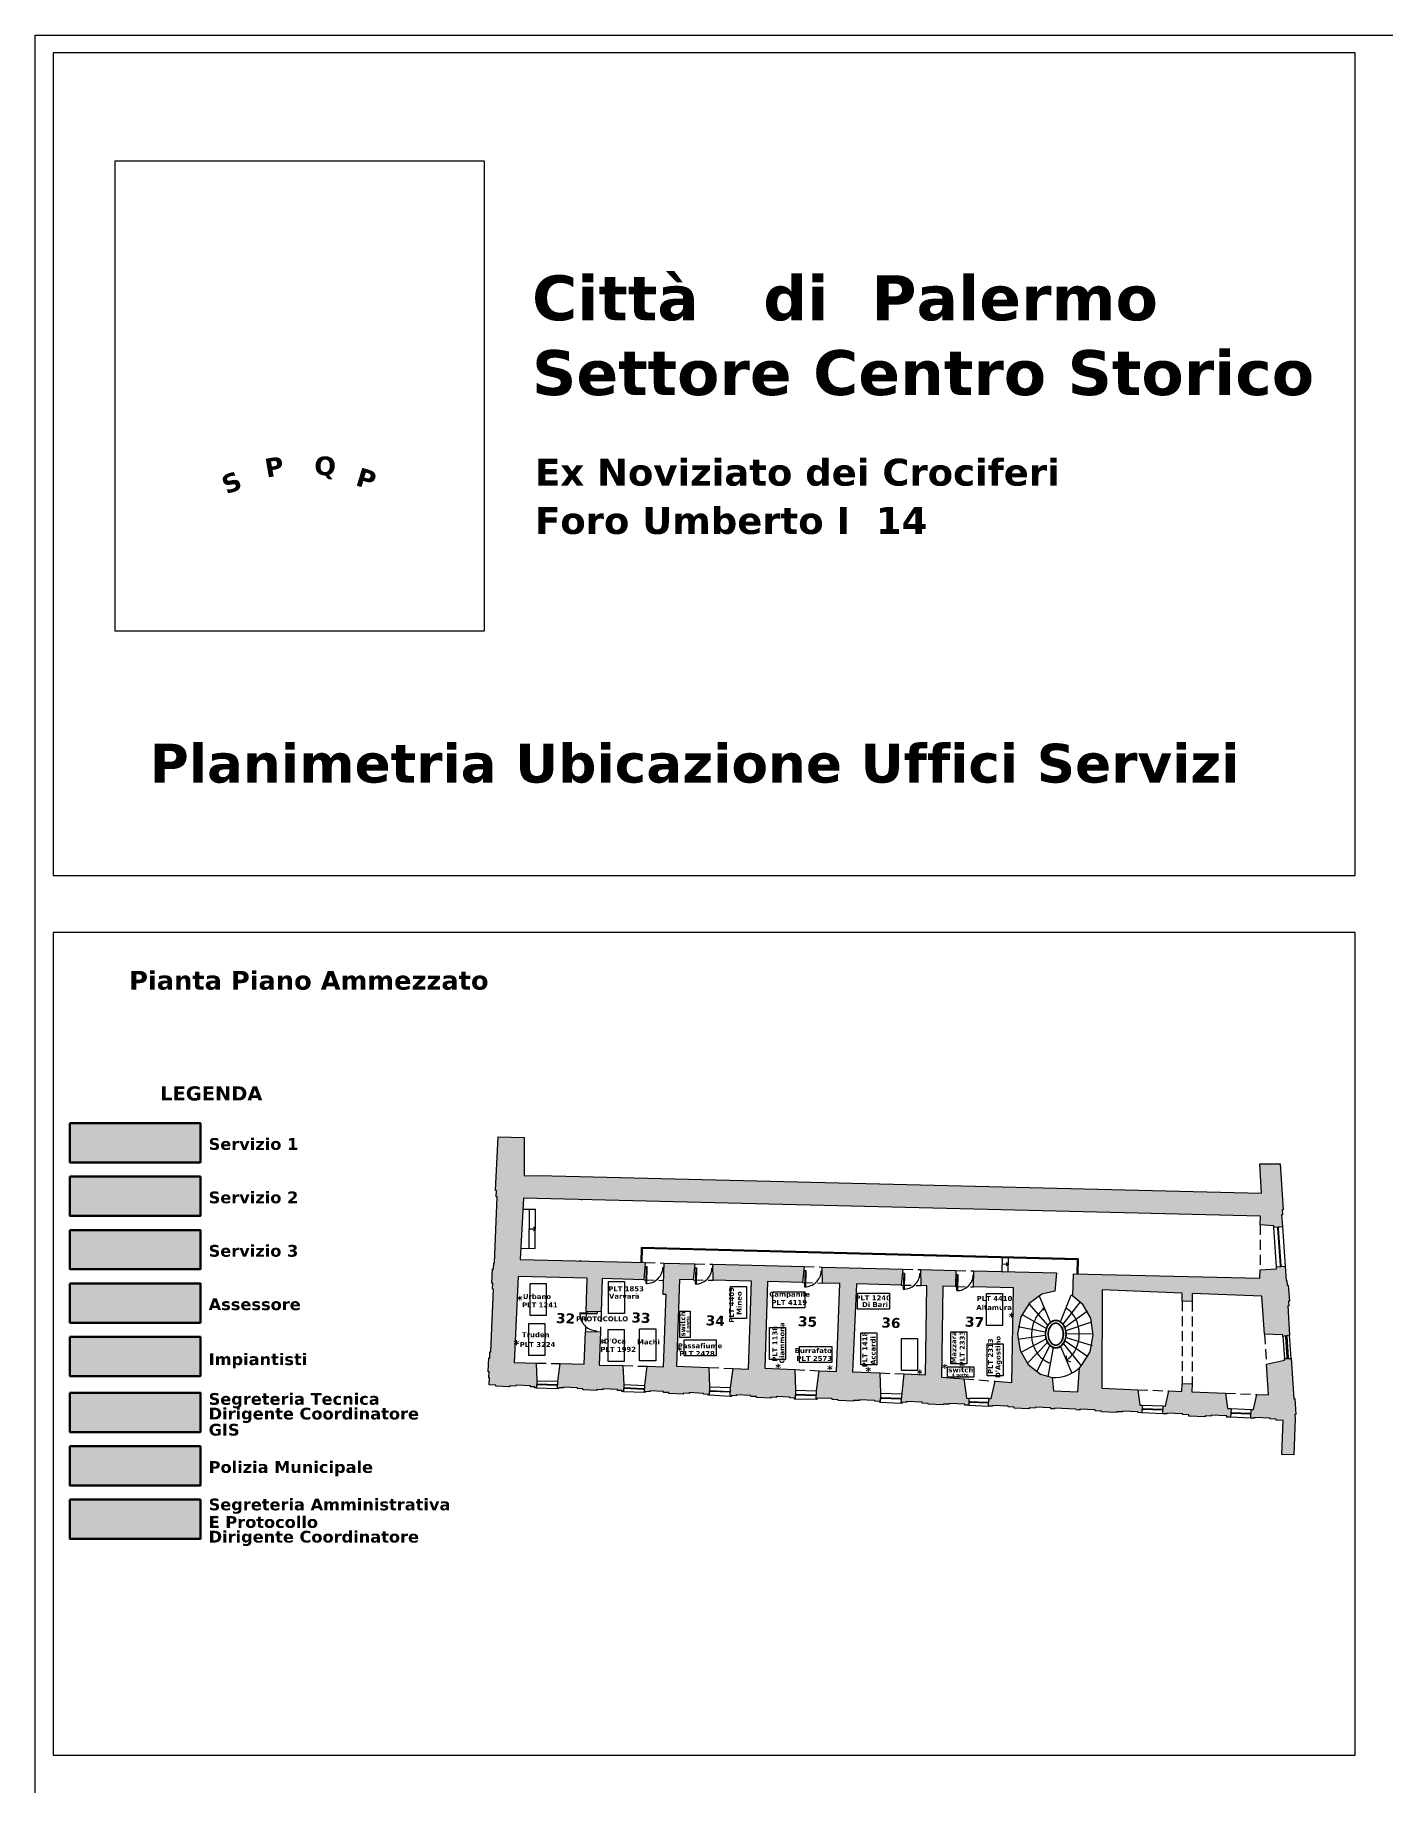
# Model space of a CAD drawing. Extents: x 1037 to 14540, y 1034 to 18285.
# Drawn here: x 1037 to 7788, y 9534 to 18285 of the extents above; entities that cross this region are included whole.
import ezdxf

# ---------------------------------------------------------------- set-up
doc = ezdxf.new("R2010")
doc.units = 0
doc.header["$LTSCALE"] = 100
doc.header["$MEASUREMENT"] = 0
doc.linetypes.add('TRATTEGGIATA', pattern=[0.75, 0.5, -0.25])
for name, color, linetype in [('infissi', 251, 'CONTINUOUS'), ('legenda aree', 7, 'CONTINUOUS'), ('legenda testi', 7, 'CONTINUOUS'), ('murature polilinee', 7, 'CONTINUOUS'), ('murature retini', 253, 'CONTINUOUS'), ('proiezioni', 252, 'CONTINUOUS'), ('Tavoli', 250, 'CONTINUOUS'), ('testi PLT', 154, 'CONTINUOUS')]:
    doc.layers.add(name, color=color, linetype=linetype)
for name, color, linetype, lineweight in [('testi', 252, 'CONTINUOUS', 30), ('testi nomi personale', 251, 'CONTINUOUS', 20), ('testi numero stanza', 40, 'CONTINUOUS', 30)]:
    doc.layers.add(name, color=color, linetype=linetype, lineweight=lineweight)
doc.styles.add('stile1', font='verdanab.ttf', dxfattribs={"height": 1})
picture_1 = doc.add_image_def('image1.jpg', size_in_pixel=(263, 335))

msp = doc.modelspace()

# ---------------------------------------------------------------- hatches: boundary and pattern name
at = {"layer": 'legenda aree', "lineweight": 53}
for color, points in [(1, [(1211.1, 12846.4), (1863.4, 12846.4), (1863.4, 12650.1), (1211.1, 12650.1)]), (41, [(1211.1, 12579.4), (1863.4, 12579.4), (1863.4, 12383.1), (1211.1, 12383.1)]), (50, [(1211.1, 12312.4), (1863.4, 12312.4), (1863.4, 12116.1), (1211.1, 12116.1)]), (61, [(1211.1, 12045.5), (1863.4, 12045.5), (1863.4, 11849.2), (1211.1, 11849.2)]), (83, [(1211.1, 11778.5), (1863.4, 11778.5), (1863.4, 11582.2), (1211.1, 11582.2)]), (133, [(1211.1, 11498.9), (1863.4, 11498.9), (1863.4, 11302.6), (1211.1, 11302.6)]), (171, [(1211.1, 11231.9), (1863.4, 11231.9), (1863.4, 11035.6), (1211.1, 11035.6)]), (150, [(1211.1, 10965), (1863.4, 10965), (1863.4, 10768.7), (1211.1, 10768.7)])]:
    msp.add_hatch(color=color, dxfattribs=at).paths.add_polyline_path(points)
at = {"layer": 'murature retini', "lineweight": 30}
h = msp.add_hatch(color=256, dxfattribs=at)
h.paths.add_polyline_path([(3542.9, 11523.4), (3535, 11523.8), (3535.2, 11528.1), (3512.5, 11529.2), (3512.7, 11533.5), (3440.5, 11536.8), (3440.3, 11532.5), (3410, 11533.9), (3409.8, 11529.6), (3339.4, 11532.9), (3339.6, 11537.2), (3307.1, 11538.7), (3308.6, 11573.1), (3304.4, 11573.3), (3305.8, 11603.6), (3301.5, 11603.8), (3304.7, 11674.2), (3309, 11674), (3310.4, 11704.3), (3313.9, 11704.2), (3327.2, 12016.6), (3323, 12018.8), (3324.4, 12047.1), (3320.1, 12047.3), (3323.5, 12117.7), (3327.8, 12117.5), (3329.3, 12147.9), (3332.8, 12147.8), (3346.8, 12478.7), (3341.4, 12479), (3342.9, 12509.3), (3338.6, 12509.5), (3352, 12778.5), (3481, 12774.6), (3481, 12583.8), (3552.9, 12584.6), (7166.5, 12496), (7158.2, 12643.2), (7259.8, 12643.2), (7275.1, 12413.6), (7270, 12413.2), (7271.7, 12389.2), (7266.8, 12388.8), (7270.9, 12328.5), (7227.7, 12325.6), (7227.2, 12333.2), (7160.2, 12338.9), (7161.9, 12381.1), (3478.4, 12471.4), (3461, 12165.8), (4086.6, 12150), (4078.6, 12064.1), (3871.2, 12069.4), (3865.5, 11903.5), (3790.6, 11906.1), (3796.2, 12071.3), (3451.3, 12080.1), (3431.6, 11650.4), (3540.9, 11647.6), (3544.4, 11559.4)])
h.paths.add_polyline_path([(3977.4, 11505.1), (3969.5, 11505.5), (3969.7, 11509.8), (3947, 11510.8), (3947.2, 11515.1), (3875, 11518.5), (3874.8, 11514.2), (3844.5, 11515.6), (3844.3, 11511.3), (3773.9, 11514.6), (3774.1, 11518.9), (3747.4, 11520.1), (3747.6, 11524.4), (3678.4, 11527.7), (3678.2, 11523.4), (3655.5, 11524.4), (3655.3, 11520.1), (3647.8, 11520.5), (3649.4, 11556.5), (3660.5, 11644.6), (3781.5, 11641.5), (3787.1, 11806.1), (3862.1, 11803.6), (3856.4, 11637.6), (3975.2, 11634.6), (3979, 11540.5)])
h.paths.add_polyline_path([(4406.6, 11486.4), (4400.2, 11486.7), (4400.4, 11491), (4377.8, 11492), (4378, 11496.3), (4305.8, 11499.7), (4305.6, 11495.4), (4275.3, 11496.8), (4275.1, 11492.5), (4204.7, 11495.8), (4204.9, 11500.1), (4178.1, 11501.3), (4178.3, 11505.6), (4109.1, 11508.8), (4108.9, 11504.5), (4086.2, 11505.6), (4086, 11501.3), (4082.4, 11501.5), (4083.9, 11536.2), (4095.8, 11631.6), (4178.3, 11629.5), (4190.7, 11990.3), (4175.7, 11990.7), (4181, 12147.6), (4334.3, 12143.7), (4326.4, 12063.9), (4258.2, 12065.6), (4243.4, 11632.9), (4404.5, 11625.7), (4408.3, 11529.3)])
h.paths.add_polyline_path([(4836.3, 11467.7), (4832.1, 11467.8), (4832.3, 11472.1), (4809.6, 11473.1), (4809.8, 11477.4), (4740.6, 11480.1), (4740.4, 11475.8), (4713.7, 11476.9), (4713.5, 11472.6), (4643.1, 11475.4), (4643.2, 11479.7), (4614.9, 11480.8), (4613.1, 11485.2), (4540.9, 11488.1), (4540.7, 11483.8), (4518, 11484.7), (4517.8, 11480.4), (4511.5, 11480.7), (4513.2, 11525.1), (4525.1, 11620.3), (4603.1, 11616.8), (4618.1, 12056.5), (4426, 12061.3), (4424.4, 12141.4), (4880.7, 12129.8), (4872.8, 12050), (4698.2, 12054.4), (4683.3, 11621.8), (4834, 11615), (4838.1, 11512.2)])
h.paths.add_polyline_path([(5260.7, 11451.6), (5256.5, 11451.7), (5256.7, 11456), (5234, 11457), (5234.2, 11461.3), (5157.2, 11464.3), (5157, 11460), (5126.7, 11461.2), (5126.5, 11456.9), (5050.7, 11460), (5050.9, 11464.3), (5020.6, 11465.5), (5020.8, 11469.8), (4943.8, 11472.9), (4943.5, 11465.1), (4941.3, 11465.1), (4943, 11508), (4955.7, 11609.5), (5043, 11605.6), (5058.1, 12045.3), (4972.4, 12047.5), (4970.8, 12127.5), (5373.9, 12117.3), (5366, 12037.5), (5143, 12043.1), (5122.9, 11603.5), (5258.4, 11598.2), (5262.5, 11496.1)])
h.paths.add_polyline_path([(5702.8, 11437), (5683, 11437.9), (5683.2, 11442.2), (5606.2, 11445.6), (5604, 11441.4), (5575.7, 11442.6), (5575.5, 11438.3), (5499.7, 11441.6), (5499.9, 11445.9), (5469.6, 11447.2), (5469.8, 11451.5), (5392.8, 11454.9), (5392.6, 11450.6), (5369.9, 11451.6), (5369.8, 11447.3), (5365.6, 11447.5), (5380.1, 11593.5), (5487.8, 11589.2), (5493, 12034.3), (5465.6, 12034.9), (5463.9, 12115), (5639.3, 12110.6), (5637.3, 12030.6), (5572.9, 12032.2), (5567.7, 11577.2), (5678.5, 11568.9), (5692.3, 11471.4), (5704.1, 11470.9)])
h.paths.add_polyline_path([(7307, 11787.6), (7273.1, 11780.4), (7273.4, 11788.4), (7181.4, 11792.1), (7168.8, 11981.5), (6820.1, 11995.5), (6820, 11955.5), (6770, 11957.5), (6770.1, 11997.5), (6370.1, 12013.5), (6369, 11521.6), (6547.5, 11514.5), (6558.3, 11437.9), (6570.1, 11437.4), (6568.6, 11399.2), (6548.9, 11400), (6549, 11404.3), (6472.2, 11407.7), (6472.1, 11403.4), (6441.7, 11404.7), (6441.6, 11400.4), (6365.8, 11403.7), (6366, 11408), (6335.6, 11409.4), (6335.8, 11413.7), (6258.8, 11417), (6258.7, 11412.7), (6240.9, 11413.5), (6239.1, 11417.9), (6132.7, 11422.5), (6132.5, 11418.2), (6112.8, 11419.1), (6113, 11423.4), (6036, 11426.8), (6035.8, 11422.5), (6005.5, 11423.8), (6005.3, 11419.5), (5929.5, 11422.8), (5929.7, 11427.1), (5899.4, 11428.4), (5899.6, 11432.7), (5822.6, 11436.1), (5822.4, 11431.8), (5802.7, 11432.7), (5804.2, 11470.8), (5816, 11470.4), (5835.5, 11557.2), (5919.1, 11550.9), (5926.1, 12023.3), (5727.2, 12028.3), (5729.3, 12108.3), (6141.1, 12097.8), (6133.6, 12006.7), (6069.1, 11992.1), (6005.6, 11946), (5963.6, 11878.1), (5947.2, 11794.5), (5960.4, 11710.4), (5999.7, 11640.8), (6061.5, 11592.4), (6120.4, 11575.7), (6126.3, 11509.1), (6248.2, 11504.2), (6256.2, 11624.4), (6267.4, 11635.7), (6309.4, 11703.7), (6325.8, 11787.3), (6312.6, 11871.4), (6273.2, 11940.9), (6224.2, 11982.5), (6226.1, 12093.7), (7157.6, 12072), (7159.3, 12113), (7241.5, 12118.4), (7240.8, 12128.5), (7284, 12131.3), (7288.8, 12059.8), (7293.6, 12060.1), (7295.2, 12036.1), (7300.3, 12036.4), (7305.6, 11957.6), (7300.5, 11957.2), (7302.1, 11933.2), (7297.3, 11932.8)])
h.paths.add_polyline_path([(7011.9, 11376.9), (6992.2, 11377.5), (6992.4, 11384.4), (6915.5, 11387), (6915.3, 11382.7), (6885, 11383.7), (6884.8, 11379.4), (6802.3, 11382.3), (6802.6, 11388.9), (6772.3, 11390.2), (6772.5, 11394.5), (6693.1, 11397.8), (6693, 11394.1), (6673.5, 11394.6), (6675.1, 11433.2), (6686.9, 11432.8), (6703.8, 11508.3), (6768.9, 11505.6), (6769, 11545.6), (6819, 11543.6), (6818.9, 11503.6), (6986.3, 11497), (6997.2, 11420.4), (7013.9, 11419.7)])
h.paths.add_polyline_path([(7327.6, 11189), (7267.6, 11191.4), (7274.4, 11361.1), (7238.8, 11362.6), (7238.9, 11366.9), (7208.6, 11368.2), (7208.8, 11372.5), (7132, 11375.7), (7131.8, 11371.4), (7112.2, 11372.2), (7113.9, 11415.7), (7125.8, 11415.2), (7142.7, 11490.7), (7201.7, 11488.3), (7191.5, 11641.7), (7281.2, 11662.3), (7281.3, 11670.6), (7314.9, 11669.7), (7328.2, 11469.6), (7333.3, 11469.9), (7338.5, 11391.1), (7333.5, 11390.8), (7334.8, 11370.5)])

# ---------------------------------------------------------------- linework, layer by layer
at = {"layer": 'infissi'}
for p, q in [((3771.9, 12462.7), (3766.9, 12462.8)), ((7240.8, 12128.5), (7227.7, 12325.6)), ((7246.8, 12326.9), (7247.1, 12321.9)), ((7252.1, 12322.2), (7247.1, 12321.9)), ((7247.1, 12321.9), (7259.6, 12134.7)), ((7251.8, 12327.2), (7252.1, 12322.2)), ((7264.6, 12135), (7252.1, 12322.2)), ((7270.9, 12328.5), (7284, 12131.3)), ((4084.7, 12130), (4095.1, 12129.7)), ((4175.5, 12127.7), (4180.3, 12127.6)), ((7264.6, 12135), (7259.6, 12134.7)), ((7259.6, 12134.7), (7259.9, 12129.7)), ((7264.6, 12135), (7264.9, 12130.1)), ((3845.5, 11904.2), (3845.1, 11891.2)), ((3842.3, 11809.2), (3842.1, 11804.2)), ((7273.1, 11780.4), (7281.3, 11670.6)), ((7288.4, 11778.5), (7288, 11783.6)), ((7293.3, 11779.6), (7288.4, 11778.5)), ((7295.3, 11675.2), (7288.4, 11778.5)), ((7293.3, 11779.6), (7293, 11784.6)), ((7293.3, 11779.6), (7300.3, 11675.1)), ((7314.9, 11669.7), (7307, 11787.6)), ((7295.6, 11670.2), (7295.3, 11675.2)), ((7300.3, 11675.1), (7295.3, 11675.2)), ((7300.6, 11670.1), (7300.3, 11675.1)), ((3543.5, 11538.9), (3548.5, 11538.7)), ((3543.7, 11543.9), (3548.7, 11543.7)), ((3548.7, 11543.7), (3548.5, 11538.7)), ((3643.4, 11534.7), (3548.5, 11538.7)), ((3548.7, 11543.7), (3643.7, 11539.7)), ((3643.7, 11539.7), (3643.4, 11534.7)), ((3643.4, 11534.7), (3648.4, 11534.5)), ((3643.7, 11539.7), (3648.7, 11539.5)), ((3977.4, 11505.1), (4082.4, 11501.5)), ((3978.1, 11520.3), (3983.1, 11520.1)), ((3978.3, 11525.3), (3983.3, 11525.1)), ((3983.3, 11525.1), (3983.1, 11520.1)), ((4078, 11516.1), (3983.1, 11520.1)), ((3983.3, 11525.1), (4078.3, 11521.1)), ((4078.3, 11521.1), (4078, 11516.1)), ((4078, 11516.1), (4083, 11515.9)), ((4078.3, 11521.1), (4083.3, 11520.9)), ((4511.5, 11480.7), (4406.6, 11486.4)), ((4407.4, 11505.3), (4412.4, 11505.1)), ((4407.6, 11510.3), (4412.6, 11510.1)), ((4408.3, 11529.3), (4513.2, 11525.1)), ((4412.6, 11510.1), (4412.4, 11505.1)), ((4507.3, 11501.4), (4412.4, 11505.1)), ((4412.6, 11510.1), (4507.5, 11506.3)), ((4507.5, 11506.3), (4507.3, 11501.4)), ((4507.3, 11501.4), (4512.3, 11501.2)), ((4507.5, 11506.3), (4512.5, 11506.1)), ((4941.3, 11465.1), (4836.3, 11467.7)), ((4837.1, 11487.5), (4842.1, 11487.3)), ((4837.3, 11492.4), (4842.3, 11492.3)), ((4838.1, 11512.2), (4943, 11508)), ((4842.3, 11492.3), (4842.1, 11487.3)), ((4937.1, 11483.6), (4842.1, 11487.3)), ((4842.3, 11492.3), (4937.2, 11488.6)), ((4937.2, 11488.6), (4937.1, 11483.6)), ((4937.1, 11483.6), (4942, 11483.4)), ((4937.2, 11488.6), (4942.2, 11488.4)), ((5261.5, 11471.4), (5266.5, 11471.2)), ((5261.7, 11476.4), (5266.7, 11476.2)), ((5367.4, 11491.9), (5262.5, 11496.1)), ((5266.7, 11476.2), (5266.5, 11471.2)), ((5361.4, 11467.4), (5266.5, 11471.2)), ((5266.7, 11476.2), (5361.6, 11472.4)), ((5361.6, 11472.4), (5361.4, 11467.4)), ((5361.4, 11467.4), (5366.4, 11467.2)), ((5361.6, 11472.4), (5366.6, 11472.2)), ((5804.2, 11470.8), (5704.1, 11470.9)), ((5260.7, 11451.6), (5365.6, 11447.5)), ((5702.8, 11437), (5802.7, 11432.7)), ((5703.4, 11451.5), (5708.3, 11451.3)), ((5703.6, 11456.5), (5708.5, 11456.3)), ((5708.3, 11451.3), (5708.5, 11456.3)), ((5798.3, 11447.7), (5708.3, 11451.3)), ((5708.5, 11456.3), (5798.5, 11452.7)), ((5798.3, 11447.7), (5798.5, 11452.7)), ((5798.3, 11447.7), (5803.3, 11447.5)), ((5798.5, 11452.7), (5803.5, 11452.5)), ((6673.5, 11394.6), (6568.6, 11399.2)), ((6569.3, 11415.8), (6574.3, 11415.6)), ((6569.5, 11420.8), (6574.5, 11420.6)), ((6570.1, 11437.4), (6675.1, 11433.2)), ((6574.3, 11415.6), (6574.5, 11420.6)), ((6669.2, 11411.8), (6574.3, 11415.6)), ((6574.5, 11420.6), (6669.4, 11416.8)), ((6669.2, 11411.8), (6669.4, 11416.8)), ((6669.2, 11411.8), (6674.2, 11411.6)), ((6669.4, 11416.8), (6674.4, 11416.6)), ((7112.2, 11372.2), (7012, 11376.6)), ((7012.8, 11395.7), (7017.8, 11395.5)), ((7013, 11400.7), (7018, 11400.5)), ((7013.9, 11419.7), (7113.9, 11415.7)), ((7108, 11391.8), (7017.8, 11395.5)), ((7018, 11400.5), (7108.2, 11396.8)), ((7108, 11391.8), (7108.2, 11396.8)), ((7108, 11391.8), (7113, 11391.6)), ((7108.2, 11396.8), (7113.2, 11396.6))]:
    msp.add_line(p, q, dxfattribs=at)
at = {"layer": 'infissi', "linetype": 'TRATTEGGIATA'}
for p, q in [((7160.2, 12338.9), (7159.3, 12113)), ((4086.6, 12150), (4181, 12147.6)), ((4334.3, 12143.7), (4424.4, 12141.4)), ((4880.7, 12129.8), (4970.8, 12127.5)), ((5373.9, 12117.3), (5463.9, 12115)), ((5639.3, 12110.6), (5729.3, 12108.3)), ((4078.6, 12064.1), (4178.1, 12060.8)), ((4326.4, 12063.9), (4426, 12061.3)), ((4872.8, 12050), (4972.4, 12047.5)), ((5366, 12037.5), (5465.6, 12034.9)), ((5637.3, 12030.6), (5727.2, 12028.3)), ((3790.6, 11906.1), (3787.1, 11806.1)), ((3865.5, 11903.5), (3862.1, 11803.6)), ((7181.4, 11792.1), (7191.5, 11641.7)), ((3540.9, 11647.6), (3660.5, 11644.6)), ((3975.2, 11634.6), (4095.8, 11631.6)), ((4404.5, 11625.7), (4525.1, 11620.3)), ((4834, 11615), (4955.7, 11609.5)), ((5258.4, 11598.2), (5380.1, 11593.5)), ((5678.5, 11568.9), (5835.5, 11557.2)), ((6547.5, 11514.5), (6703.8, 11508.3)), ((6986.3, 11497), (7142.7, 11490.7))]:
    msp.add_line(p, q, dxfattribs=at)
at = {"layer": 'infissi', "linetype": 'Continuous'}
for p, q in [((3759.7, 12160.3), (3764.7, 12160.1)), ((4091.1, 12129.8), (4088.8, 12045.4)), ((4095.1, 12129.7), (4092.8, 12045.4)), ((4332.4, 12123.7), (4342.6, 12123.4)), ((4338.6, 12123.6), (4336.4, 12043)), ((4342.6, 12123.4), (4340.4, 12043)), ((4419.1, 12121.5), (4424.8, 12121.4)), ((4878.7, 12109.9), (4889, 12109.6)), ((4885, 12109.7), (4882.8, 12029.2)), ((4889, 12109.6), (4886.8, 12029.2)), ((4965.5, 12107.7), (4971.2, 12107.5)), ((5371.9, 12097.3), (5382.1, 12097.1)), ((5378.1, 12097.2), (5376, 12016.7)), ((5382.1, 12097.1), (5380, 12016.6)), ((5458.7, 12095.2), (5464.3, 12095)), ((5638.8, 12090.6), (5649, 12090.3)), ((5645, 12090.4), (5642.8, 12009.9)), ((5649, 12090.3), (5646.8, 12009.9)), ((5725.5, 12088.4), (5728.8, 12088.3)), ((3845.1, 11891.2), (3759.2, 11894.1)), ((3845.2, 11895.2), (3759.3, 11898.1)), ((3544.4, 11559.4), (3649.4, 11556.5)), ((3542.9, 11523.4), (3647.8, 11520.5)), ((3979, 11540.5), (4083.9, 11536.2)), ((7018, 11400.5), (7017.8, 11395.5))]:
    msp.add_line(p, q, dxfattribs=at)
for centre, radius, end in [((4091.1, 12129.8), 84.5, 358.55214), ((4338.6, 12123.6), 80.6, 358.55783), ((4885, 12109.7), 80.6, 358.55783), ((5378.1, 12097.2), 80.6, 358.55783), ((5645, 12090.4), 80.6, 358.55783)]:
    msp.add_arc(centre, radius, 268.45036, end, dxfattribs=at)
at = {"layer": 'infissi'}
msp.add_arc((3845.2, 11895.2), 86, 178.0339, 268.0339, dxfattribs=at)
at = {"layer": 'legenda aree', "color": 1, "lineweight": 53}
msp.add_lwpolyline([(1211.1, 12846.4), (1863.4, 12846.4), (1863.4, 12650.1), (1211.1, 12650.1)], close=True, dxfattribs=at)
at = {"layer": 'legenda aree', "color": 178, "lineweight": 30}
for points in [[(1211.1, 12846.4), (1863.4, 12846.4), (1863.4, 12650.1), (1211.1, 12650.1)], [(1211.1, 12579.4), (1863.4, 12579.4), (1863.4, 12383.1), (1211.1, 12383.1)], [(1211.1, 12312.4), (1863.4, 12312.4), (1863.4, 12116.1), (1211.1, 12116.1)], [(1211.1, 12045.5), (1863.4, 12045.5), (1863.4, 11849.2), (1211.1, 11849.2)], [(1211.1, 11778.5), (1863.4, 11778.5), (1863.4, 11582.2), (1211.1, 11582.2)], [(1211.1, 11498.9), (1863.4, 11498.9), (1863.4, 11302.6), (1211.1, 11302.6)], [(1211.1, 11231.9), (1863.4, 11231.9), (1863.4, 11035.6), (1211.1, 11035.6)], [(1211.1, 10965), (1863.4, 10965), (1863.4, 10768.7), (1211.1, 10768.7)]]:
    msp.add_lwpolyline(points, close=True, dxfattribs=at)
at = {"layer": 'legenda aree', "color": 41, "lineweight": 53}
msp.add_lwpolyline([(1211.1, 12579.4), (1863.4, 12579.4), (1863.4, 12383.1), (1211.1, 12383.1)], close=True, dxfattribs=at)
at = {"layer": 'legenda aree', "color": 50, "lineweight": 53}
msp.add_lwpolyline([(1211.1, 12312.4), (1863.4, 12312.4), (1863.4, 12116.1), (1211.1, 12116.1)], close=True, dxfattribs=at)
at = {"layer": 'legenda aree', "color": 61, "lineweight": 53}
msp.add_lwpolyline([(1211.1, 12045.5), (1863.4, 12045.5), (1863.4, 11849.2), (1211.1, 11849.2), (1211.1, 12045.5)], close=True, dxfattribs=at)
at = {"layer": 'legenda aree', "color": 83, "lineweight": 53}
msp.add_lwpolyline([(1211.1, 11778.5), (1863.4, 11778.5), (1863.4, 11582.2), (1211.1, 11582.2)], close=True, dxfattribs=at)
at = {"layer": 'legenda aree', "color": 133, "lineweight": 53}
msp.add_lwpolyline([(1211.1, 11498.9), (1863.4, 11498.9), (1863.4, 11302.6), (1211.1, 11302.6), (1211.1, 11498.9)], close=True, dxfattribs=at)
at = {"layer": 'legenda aree', "color": 171, "lineweight": 53}
msp.add_lwpolyline([(1211.1, 11231.9), (1863.4, 11231.9), (1863.4, 11035.6), (1211.1, 11035.6)], close=True, dxfattribs=at)
at = {"layer": 'legenda aree', "color": 150, "lineweight": 53}
msp.add_lwpolyline([(1211.1, 10965), (1863.4, 10965), (1863.4, 10768.7), (1211.1, 10768.7)], close=True, dxfattribs=at)
at = {"layer": 'legenda testi', "lineweight": 30}
msp.add_lwpolyline([(1036.6, 18284.6), (14540.3, 18284.6), (14540.3, 5167.4), (1036.6, 5167.4)], close=True, dxfattribs=at)
at = {"layer": 'legenda testi'}
for points in [[(1127.4, 14084.1), (7633.6, 14084.1), (7633.6, 18195), (1127.4, 18195)], [(1127.4, 9688.1), (7633.6, 9688.1), (7633.6, 13799), (1127.4, 13799)]]:
    msp.add_lwpolyline(points, close=True, dxfattribs=at)
at = {"layer": 'murature polilinee', "lineweight": 30}
for points in [[(3542.9, 11523.4), (3535, 11523.8), (3535.2, 11528.1), (3512.5, 11529.2), (3512.7, 11533.5), (3440.5, 11536.8), (3440.3, 11532.5), (3410, 11533.9), (3409.8, 11529.6), (3339.4, 11532.9), (3339.6, 11537.2), (3307.1, 11538.7), (3308.6, 11573.1), (3304.4, 11573.3), (3305.8, 11603.6), (3301.5, 11603.8), (3304.7, 11674.2), (3309, 11674), (3310.4, 11704.3), (3313.9, 11704.2), (3327.2, 12016.6), (3323, 12018.8), (3324.4, 12047.1), (3320.1, 12047.3), (3323.5, 12117.7), (3327.8, 12117.5), (3329.3, 12147.9), (3332.8, 12147.8), (3346.8, 12478.7), (3341.4, 12479), (3342.9, 12509.3), (3338.6, 12509.5), (3352, 12778.5), (3481, 12774.6), (3481, 12583.8), (3552.9, 12584.6), (7166.5, 12496), (7158.2, 12643.2), (7259.8, 12643.2), (7275.1, 12413.6), (7270, 12413.2), (7271.7, 12389.2), (7266.8, 12388.8), (7270.9, 12328.5), (7227.7, 12325.6), (7227.2, 12333.2), (7160.2, 12338.9), (7161.9, 12381.1), (3478.4, 12471.4), (3461, 12165.8), (4086.6, 12150), (4078.6, 12064.1), (3871.2, 12069.4), (3865.5, 11903.5), (3790.6, 11906.1), (3796.2, 12071.3), (3451.3, 12080.1), (3431.6, 11650.4), (3540.9, 11647.6), (3544.4, 11559.4)], [(4406.6, 11486.4), (4400.2, 11486.7), (4400.4, 11491), (4377.8, 11492), (4378, 11496.3), (4305.8, 11499.7), (4305.6, 11495.4), (4275.3, 11496.8), (4275.1, 11492.5), (4204.7, 11495.8), (4204.9, 11500.1), (4178.1, 11501.3), (4178.3, 11505.6), (4109.1, 11508.8), (4108.9, 11504.5), (4086.2, 11505.6), (4086, 11501.3), (4082.4, 11501.5), (4083.9, 11536.2), (4095.8, 11631.6), (4178.3, 11629.5), (4190.7, 11990.3), (4175.7, 11990.7), (4181, 12147.6), (4334.3, 12143.7), (4326.4, 12063.9), (4258.2, 12065.6), (4243.4, 11632.9), (4404.5, 11625.7), (4408.3, 11529.3)], [(4836.3, 11467.7), (4832.1, 11467.8), (4832.3, 11472.1), (4809.6, 11473.1), (4809.8, 11477.4), (4740.6, 11480.1), (4740.4, 11475.8), (4713.7, 11476.9), (4713.5, 11472.6), (4643.1, 11475.4), (4643.2, 11479.7), (4614.9, 11480.8), (4613.1, 11485.2), (4540.9, 11488.1), (4540.7, 11483.8), (4518, 11484.7), (4517.8, 11480.4), (4511.5, 11480.7), (4513.2, 11525.1), (4525.1, 11620.3), (4603.1, 11616.8), (4618.1, 12056.5), (4426, 12061.3), (4424.4, 12141.4), (4880.7, 12129.8), (4872.8, 12050), (4698.2, 12054.4), (4683.3, 11621.8), (4834, 11615), (4838.1, 11512.2)], [(5260.7, 11451.6), (5256.5, 11451.7), (5256.7, 11456), (5234, 11457), (5234.2, 11461.3), (5157.2, 11464.3), (5157, 11460), (5126.7, 11461.2), (5126.5, 11456.9), (5050.7, 11460), (5050.9, 11464.3), (5020.6, 11465.5), (5020.8, 11469.8), (4943.8, 11472.9), (4943.5, 11465.1), (4941.3, 11465.1), (4943, 11508), (4955.7, 11609.5), (5043, 11605.6), (5058.1, 12045.3), (4972.4, 12047.5), (4970.8, 12127.5), (5373.9, 12117.3), (5366, 12037.5), (5143, 12043.1), (5122.9, 11603.5), (5258.4, 11598.2), (5262.5, 11496.1)], [(5702.8, 11437), (5683, 11437.9), (5683.2, 11442.2), (5606.2, 11445.6), (5604, 11441.4), (5575.7, 11442.6), (5575.5, 11438.3), (5499.7, 11441.6), (5499.9, 11445.9), (5469.6, 11447.2), (5469.8, 11451.5), (5392.8, 11454.9), (5392.6, 11450.6), (5369.9, 11451.6), (5369.8, 11447.3), (5365.6, 11447.5), (5380.1, 11593.5), (5487.8, 11589.2), (5493, 12034.3), (5465.6, 12034.9), (5463.9, 12115), (5639.3, 12110.6), (5637.3, 12030.6), (5572.9, 12032.2), (5567.7, 11577.2), (5678.5, 11568.9), (5692.3, 11471.4), (5704.1, 11470.9)], [(7307, 11787.6), (7273.1, 11780.4), (7273.4, 11788.4), (7181.4, 11792.1), (7168.8, 11981.5), (6820.1, 11995.5), (6820, 11955.5), (6770, 11957.5), (6770.1, 11997.5), (6370.1, 12013.5), (6369, 11521.6), (6547.5, 11514.5), (6558.3, 11437.9), (6570.1, 11437.4), (6568.6, 11399.2), (6548.9, 11400), (6549, 11404.3), (6472.2, 11407.7), (6472.1, 11403.4), (6441.7, 11404.7), (6441.6, 11400.4), (6365.8, 11403.7), (6366, 11408), (6335.6, 11409.4), (6335.8, 11413.7), (6258.8, 11417), (6258.7, 11412.7), (6240.9, 11413.5), (6239.1, 11417.9), (6132.7, 11422.5), (6132.5, 11418.2), (6112.8, 11419.1), (6113, 11423.4), (6036, 11426.8), (6035.8, 11422.5), (6005.5, 11423.8), (6005.3, 11419.5), (5929.5, 11422.8), (5929.7, 11427.1), (5899.4, 11428.4), (5899.6, 11432.7), (5822.6, 11436.1), (5822.4, 11431.8), (5802.7, 11432.7), (5804.2, 11470.8), (5816, 11470.4), (5835.5, 11557.2), (5919.1, 11550.9), (5926.1, 12023.3), (5727.2, 12028.3), (5729.3, 12108.3), (6141.1, 12097.8), (6133.6, 12006.7), (6069.1, 11992.1), (6005.6, 11946), (5963.6, 11878.1), (5947.2, 11794.5), (5960.4, 11710.4), (5999.7, 11640.8), (6061.5, 11592.4), (6120.4, 11575.7), (6126.3, 11509.1), (6248.2, 11504.2), (6256.2, 11624.4), (6267.4, 11635.7), (6309.4, 11703.7), (6325.8, 11787.3), (6312.6, 11871.4), (6273.2, 11940.9), (6224.2, 11982.5), (6226.1, 12093.7), (7157.6, 12072), (7159.3, 12113), (7241.5, 12118.4), (7240.8, 12128.5), (7284, 12131.3), (7288.8, 12059.8), (7293.6, 12060.1), (7295.2, 12036.1), (7300.3, 12036.4), (7305.6, 11957.6), (7300.5, 11957.2), (7302.1, 11933.2), (7297.3, 11932.8)], [(3977.4, 11505.1), (3969.5, 11505.5), (3969.7, 11509.8), (3947, 11510.8), (3947.2, 11515.1), (3875, 11518.5), (3874.8, 11514.2), (3844.5, 11515.6), (3844.3, 11511.3), (3773.9, 11514.6), (3774.1, 11518.9), (3747.4, 11520.1), (3747.6, 11524.4), (3678.4, 11527.7), (3678.2, 11523.4), (3655.5, 11524.4), (3655.3, 11520.1), (3647.8, 11520.5), (3649.4, 11556.5), (3660.5, 11644.6), (3781.5, 11641.5), (3787.1, 11806.1), (3862.1, 11803.6), (3856.4, 11637.6), (3975.2, 11634.6), (3979, 11540.5)], [(7327.6, 11189), (7267.6, 11191.4), (7274.4, 11361.1), (7238.8, 11362.6), (7238.9, 11366.9), (7208.6, 11368.2), (7208.8, 11372.5), (7132, 11375.7), (7131.8, 11371.4), (7112.2, 11372.2), (7113.9, 11415.7), (7125.8, 11415.2), (7142.7, 11490.7), (7201.7, 11488.3), (7191.5, 11641.7), (7281.2, 11662.3), (7281.3, 11670.6), (7314.9, 11669.7), (7328.2, 11469.6), (7333.3, 11469.9), (7338.5, 11391.1), (7333.5, 11390.8), (7334.8, 11370.5)], [(7011.9, 11376.9), (6992.2, 11377.5), (6992.4, 11384.4), (6915.5, 11387), (6915.3, 11382.7), (6885, 11383.7), (6884.8, 11379.4), (6802.3, 11382.3), (6802.6, 11388.9), (6772.3, 11390.2), (6772.5, 11394.5), (6693.1, 11397.8), (6693, 11394.1), (6673.5, 11394.6), (6675.1, 11433.2), (6686.9, 11432.8), (6703.8, 11508.3), (6768.9, 11505.6), (6769, 11545.6), (6819, 11543.6), (6818.9, 11503.6), (6986.3, 11497), (6997.2, 11420.4), (7013.9, 11419.7)]]:
    msp.add_lwpolyline(points, close=True, dxfattribs=at)
at = {"layer": 'proiezioni'}
for p, q in [((3475.3, 12416.8), (3538, 12415.9)), ((3506.9, 12221.3), (3508, 12416.6)), ((3536.9, 12220.6), (3538, 12415.9)), ((3507.5, 12318.9), (3537.5, 12318.8)), ((3537.5, 12318.8), (3527.3, 12308.8)), ((3537.5, 12318.8), (3527.4, 12328.8)), ((3464.2, 12221.6), (3536.9, 12220.6)), ((4065.7, 12224.8), (4064.4, 12150.5)), ((6250, 12168.1), (4065.7, 12224.8)), ((4070.6, 12219.7), (4069.4, 12150.4)), ((6244.9, 12163.2), (4070.6, 12219.7)), ((5870, 12172.9), (5868.8, 12104.5)), ((5900, 12172.2), (5898.8, 12104)), ((6250, 12168.1), (6248.6, 12093)), ((5899.4, 12140.7), (5869.4, 12141.2)), ((5899.4, 12140.7), (5890.6, 12133.6)), ((5899.4, 12140.7), (5890.8, 12148)), ((6244.9, 12163.2), (6243.6, 12093.3)), ((6097.7, 11836.7), (6006.1, 11941.6)), ((6111.3, 11851.3), (6054.3, 11984.6)), ((6082.1, 11919.7), (6072.4, 11921.2)), ((6082.1, 11919.7), (6078.5, 11910.7)), ((6161.5, 11853.8), (6215.6, 11987.3)), ((6175.1, 11841.6), (6262.1, 11953)), ((6184.1, 11826.9), (6296, 11908.3)), ((6085.7, 11802.1), (5950.2, 11828.5)), ((6089.6, 11819.9), (5969, 11891)), ((6189.4, 11810.4), (6317.7, 11854.4)), ((6085.4, 11784.7), (5948.5, 11764.6)), ((6088.8, 11766.8), (5964.1, 11700.3)), ((6096.1, 11750.1), (5995.8, 11645.6)), ((6108, 11735.6), (6041.6, 11603.7)), ((6162.3, 11730.9), (6218.5, 11597.2)), ((6176, 11743.8), (6265.6, 11633.8)), ((6184.9, 11759), (6298.9, 11680.5)), ((6189.8, 11775.6), (6319.2, 11735.2)), ((6191.3, 11793.3), (6325.8, 11796)), ((6124.7, 11725.5), (6098.8, 11579.1)), ((6191.2, 11662.2), (6192, 11683.6)), ((6191.2, 11662.2), (6211.1, 11654.4))]:
    msp.add_line(p, q, dxfattribs=at)
at = {"layer": 'proiezioni', "linetype": 'TRATTEGGIATA'}
for p, q in [((6770, 11957.5), (6769, 11545.6)), ((6820, 11955.5), (6819, 11543.6))]:
    msp.add_line(p, q, dxfattribs=at)
at = {"layer": 'proiezioni'}
for points, const_width in [([(3507, 12318.9, 1), (3508, 12318.9, 1)], 1), ([(5868.9, 12141.2, 1), (5869.9, 12141.2, 1)], 1), ([(6188.9, 11921.9, 1), (6189.4, 11921.9, 1)], 0.5), ([(6110.8, 11648.2, 1), (6111.3, 11648.2, 1)], 0.5)]:
    msp.add_lwpolyline(points, format="xyb", close=True, dxfattribs=dict(at, const_width=const_width))
for points in [[(6082.1, 11919.7, 0.066048), (6057.3, 11898.9, 0.093151), (6028.9, 11852.9, 0.087338), (6017.2, 11793.2, 0.087338), (6026.6, 11733, 0.093151), (6053.2, 11686, 0.102754), (6092.6, 11655.1, 0.051121), (6111.1, 11648.2, 0.092648)], [(6191.2, 11662.2, 0.065448), (6215.7, 11682.8, 0.093151), (6244.1, 11728.8, 0.087338), (6255.8, 11788.6, 0.087338), (6246.4, 11848.7, 0.093151), (6219.8, 11895.8, 0.082413), (6189.1, 11921.9, 0.083842)], [(6224.2, 11982.5, 0.012774), (6215.6, 11987.3, 0.110755)], [(6120.4, 11575.7, 0.207286), (6256.2, 11624.4, 0.093151)]]:
    msp.add_lwpolyline(points, format="xyb", dxfattribs=at)
for points in [[(6138.2, 11723.3, 0.123743), (6157.8, 11728.2, 0.105618), (6175.8, 11743.4, 0.087202), (6187.1, 11765, 0.077526), (6191.3, 11792.1, 0.077526), (6187.1, 11819.1, 0.087202), (6175.8, 11840.7, 0.105618), (6157.8, 11856, 0.123743), (6138.2, 11860.9, 0.123743), (6118.6, 11856, 0.105618), (6100.7, 11840.7, 0.087202), (6089.3, 11819.1, 0.077526), (6085.1, 11792.1, 0.077526), (6089.3, 11765, 0.087202), (6100.7, 11743.4, 0.105618), (6118.6, 11728.2, 0.123743)], [(6138.2, 11725.3, 0.123743), (6156.8, 11730, 0.105618), (6174.2, 11744.7, 0.087202), (6185.2, 11765.6, 0.077526), (6189.3, 11792.1, 0.077526), (6185.2, 11818.5, 0.087202), (6174.2, 11839.5, 0.105618), (6156.8, 11854.2, 0.123743), (6138.2, 11858.9, 0.123743), (6119.6, 11854.2, 0.105618), (6102.2, 11839.5, 0.087202), (6091.2, 11818.5, 0.077526), (6087.1, 11792.1, 0.077526), (6091.2, 11765.6, 0.087202), (6102.2, 11744.7, 0.105618), (6119.6, 11730, 0.123743)], [(6138.2, 11736.8, 0.123743), (6151.4, 11740.1, 0.105618), (6165.1, 11751.7, 0.087202), (6174.3, 11769.1, 0.077526), (6177.8, 11792.1, 0.077526), (6174.3, 11815, 0.087202), (6165.1, 11832.5, 0.105618), (6151.4, 11844.1, 0.123743), (6138.2, 11847.4, 0.123743), (6125, 11844.1, 0.105618), (6111.3, 11832.5, 0.087202), (6102.2, 11815, 0.077526), (6098.6, 11792.1, 0.077526), (6102.2, 11769.1, 0.087202), (6111.3, 11751.7, 0.105618), (6125, 11740.1, 0.123743)], [(6138.2, 11738.8, 0.123743), (6150.5, 11741.8, 0.105618), (6163.5, 11752.9, 0.087202), (6172.4, 11769.7, 0.077526), (6175.8, 11792.1, 0.077526), (6172.4, 11814.4, 0.087202), (6163.5, 11831.3, 0.105618), (6150.5, 11842.3, 0.123743), (6138.2, 11845.4, 0.123743), (6125.9, 11842.3, 0.105618), (6112.9, 11831.3, 0.087202), (6104.1, 11814.4, 0.077526), (6100.6, 11792.1, 0.077526), (6104.1, 11769.7, 0.087202), (6112.9, 11752.9, 0.105618), (6125.9, 11741.8, 0.123743)]]:
    msp.add_lwpolyline(points, format="xyb", close=True, dxfattribs=at)
at = {"layer": 'Tavoli'}
for points in [[(3590.7, 12044.5), (3590.7, 11884.5), (3510.7, 11884.5), (3510.7, 12044.5)], [(3983.2, 12054.7), (3983.2, 11894.7), (3903.2, 11894.7), (3903.2, 12054.7)], [(4593, 12030.7), (4593, 11870.7), (4513, 11870.7), (4513, 12030.7)], [(4884.5, 11924.4), (4724.5, 11924.4), (4724.5, 12004.4), (4884.5, 12004.4)], [(5306.4, 11917.3), (5146.4, 11917.3), (5146.4, 11997.3), (5306.4, 11997.3)], [(5871.5, 11994.7), (5871.5, 11834.7), (5791.5, 11834.7), (5791.5, 11994.7)], [(3584.9, 11845.2), (3584.9, 11685.2), (3504.9, 11685.2), (3504.9, 11845.2)], [(3981.3, 11815.8), (3981.3, 11655.8), (3901.3, 11655.8), (3901.3, 11815.8)], [(4138.5, 11818.4), (4138.5, 11658.4), (4058.5, 11658.4), (4058.5, 11818.4)], [(4787.3, 11825.8), (4787.3, 11665.8), (4707.3, 11665.8), (4707.3, 11825.8)], [(4441, 11683.1), (4281, 11683.1), (4281, 11763.1), (4441, 11763.1)], [(5018.1, 11650.3), (4858.1, 11650.3), (4858.1, 11730.3), (5018.1, 11730.3)], [(5243.2, 11798), (5243.2, 11638), (5163.2, 11638), (5163.2, 11798)], [(5447.1, 11769.9), (5447.1, 11609.9), (5367.1, 11609.9), (5367.1, 11769.9)], [(5693.2, 11803.1), (5693.2, 11643.1), (5613.2, 11643.1), (5613.2, 11803.1)], [(5874.7, 11743.7), (5874.7, 11583.7), (5794.7, 11583.7), (5794.7, 11743.7)]]:
    msp.add_lwpolyline(points, close=True, dxfattribs=at)
at = {"layer": 'testi PLT'}
for points in [[(4258.9, 11776.1), (4258.9, 11907.1), (4310.1, 11907.1), (4310.1, 11776.1)], [(5596.9, 11628.9), (5727.9, 11628.9), (5727.9, 11577.7), (5596.9, 11577.7)]]:
    msp.add_lwpolyline(points, close=True, dxfattribs=at)

# ---------------------------------------------------------------- texts
at = {"layer": 'legenda testi', "style": 'stile1'}
for s, height, p in [('LEGENDA', 70.72, (1662.1, 12959.8)), ('Servizio 1', 58.93, (1904.4, 12713.1)), ('Servizio 2', 58.93, (1904.4, 12446.1)), ('Servizio 3', 58.93, (1904.4, 12179.1)), ('Assessore', 58.93, (1904.4, 11912.1)), ('Impiantisti', 58.934, (1904.4, 11637.3)), ('Segreteria Tecnica', 58.934, (1904.4, 11438.9)), ('Dirigente Coordinatore', 58.934, (1904.4, 11365.6)), ('GIS', 58.93, (1904.4, 11285)), ('Polizia Municipale', 58.934, (1904.4, 11098.6)), ('Segreteria Amministrativa', 58.934, (1904.4, 10911.7)), ('E Protocollo', 58.934, (1904.4, 10823.8)), ('Dirigente Coordinatore', 58.934, (1904.4, 10750.5))]:
    msp.add_text(s, height=height, dxfattribs=at).set_placement(p)
at = {"layer": 'Tavoli', "style": 'stile1'}
msp.add_text('PLT 1138', height=25, rotation=90, dxfattribs=at).set_placement((4746.9, 11654.8))
at = {"layer": 'testi', "style": 'stile1'}
for s, height, p in [('Città   di  Palermo', 224.509, (3520.5, 16859.1)), ('Settore Centro Storico', 224.509, (3520.5, 16485.2)), ('Ex Noviziato dei Crociferi', 134.705, (3535.7, 16032.6)), ('Foro Umberto I  14', 134.705, (3535.7, 15791.1)), ('Planimetria Ubicazione Uffici Servizi', 193.975, (1610.1, 14548.8)), ('Pianta Piano Ammezzato', 93.545, (1507, 13513.6))]:
    msp.add_text(s, height=height, dxfattribs=at).set_placement(p)
for s, rotation, p in [('P', 9.88614, (2194, 16072.5)), ('Q', 357.14291, (2429.9, 16087.4)), ('P', 342.94414, (2633.5, 16035.9)), ('S', 22.47306, (1994.1, 15987.4))]:
    msp.add_text(s, height=93.5, rotation=rotation, dxfattribs=at).set_placement(p)
at = {"layer": 'testi nomi personale', "color": 255, "style": 'stile1'}
for s, p in [('Urbano', (3475, 11967.7)), ('PLT 1853', (3901.5, 12006.4)), ('Varvarà', (3905.5, 11969.4)), ('Campanile', (4706.4, 11979.2)), ('PLT 4119', (4717.1, 11938)), ('PLT 1240', (5136.4, 11960.9)), ('Di Bari', (5169.9, 11927.7)), ('Altamura', (5741, 11913)), ('PLT 4410', (5743.2, 11957.6)), ('Truden', (3470.4, 11776.9)), ('PLT 1992', (3862.6, 11703.7)), ("D'Oca", (3878.5, 11745.2)), ('Machì', (4046, 11740.7)), ('Passafiume', (4248.9, 11721.6)), ('PLT 2478', (4256.3, 11682.5)), ('Burrafato', (4833.3, 11697.5)), ('PLT 2573', (4842.2, 11658.2))]:
    msp.add_text(s, height=25, dxfattribs=at).set_placement(p)
for s, p in [('PLT 4409', (4529.6, 11849)), ('Mineo', (4568.1, 11888.7)), ('Giammona', (4782, 11645.5)), ('PLT 1418', (5196.3, 11626.3)), ('Accardi', (5237.4, 11638.4)), ('Mazzara ', (5641, 11645.8)), ('PLT 2333', (5683.1, 11630.7)), ('PLT 2313', (5824, 11592.7)), ("D'Agostino ", (5861.7, 11573.2))]:
    msp.add_text(s, height=25, rotation=90, dxfattribs=at).set_placement(p)
at = {"layer": 'testi nomi personale', "color": 0, "style": 'stile1'}
msp.add_text('PROTOCOLLO', height=25, dxfattribs=at).set_placement((3740.8, 11856.3))
at = {"layer": 'testi numero stanza', "style": 'stile1'}
for s, p in [('33', (4016.4, 11851.1)), ('32', (3639.6, 11848.1)), ('34', (4387.8, 11836.7)), ('35', (4849, 11832.1)), ('36', (5265.8, 11825.9)), ('37', (5683.5, 11830.2))]:
    msp.add_text(s, height=50, rotation=357.77622, dxfattribs=at).set_placement(p)
at = {"layer": 'testi PLT', "color": 255, "style": 'stile1'}
for s, p in [('PLT 1241', (3471.3, 11925.4)), ('PLT 3224', (3459.3, 11727.6))]:
    msp.add_text(s, height=25, dxfattribs=at).set_placement(p)
at = {"layer": 'testi PLT', "attachment_point": 1, "style": 'stile1'}
for s, insert, char_height, width in [('*', (3444.7, 11984.4), 40, 28.474), ('*', (5902.1, 11898.9), 40, 28.474), ('*', (3428.5, 11761.5), 40, 28.474), ('*', (3856.6, 11767.2), 40, 28.474), ('*', (4242.2, 11730.2), 40, 28.474), ('*', (4736.2, 11644.4), 40, 28.474), ('*', (5568.7, 11643), 40, 28.474), ('*', (4994.9, 11636.1), 40, 28.474), ('*', (5186.5, 11627.8), 40, 28.474), ('*', (5443.9, 11615.4), 40, 28.474), ('switch', (5601, 11626.2), 25, 127.473), ('4 porte', (5618.8, 11596.2), 15, 139.748)]:
    msp.add_mtext(s, dxfattribs=dict(at, insert=insert, char_height=char_height, width=width))
at = {"layer": 'testi PLT', "attachment_point": 1, "rotation": 90, "style": 'stile1'}
for s, insert, char_height, width in [('switch', (4261.6, 11780.2), 25, 127.473), ('4 porte', (4291.6, 11798), 15, 139.748)]:
    msp.add_mtext(s, dxfattribs=dict(at, insert=insert, char_height=char_height, width=width))

# ---------------------------------------------------------------- pictures from other files: only their frames are drawn
at = {"layer": 'testi', "lineweight": 30}
image = msp.add_image(picture_1, insert=(1437.3, 15306), size_in_units=(1844.8, 2349.8), dxfattribs=at)
image.dxf.flags = 7

doc.saveas('drawing.dxf')
